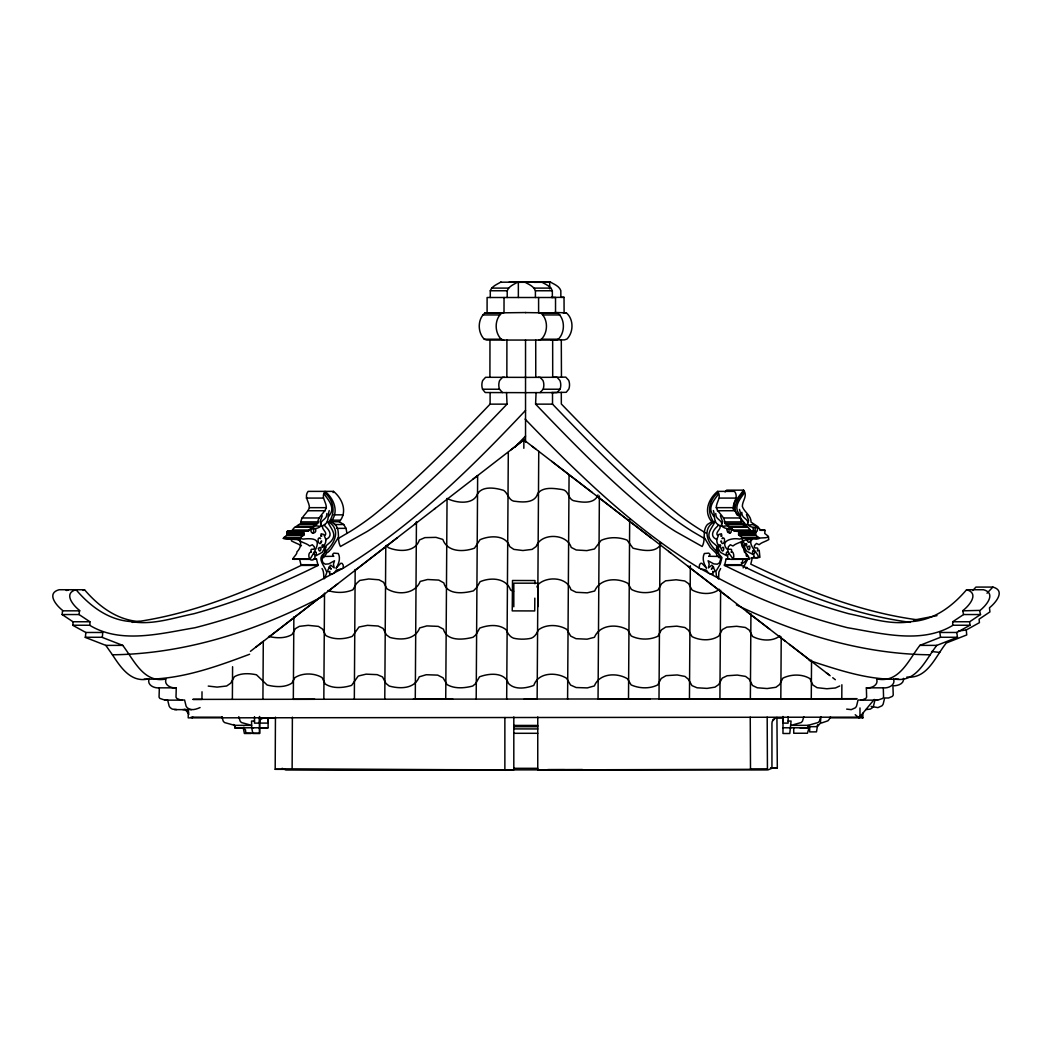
<?xml version="1.0" encoding="UTF-8"?>
<svg xmlns="http://www.w3.org/2000/svg" width="1052" height="1052" viewBox="0 0 1052 1052"><rect width="100%" height="100%" fill="white"/><g stroke="black" fill="none" stroke-linecap="round" stroke-linejoin="round"><path stroke-width="1.5" d="M259.397 716.925L259.397 723.092L254.518 723.132L254.505 716.662M267.865 718.463L267.865 723.092L258.634 723.092M783.004 716.478L782.977 733.494L789.776 733.494L791.078 721.054L788.132 721.054L788.106 723.132L783.227 723.092L783.227 716.925M298.939 539.65L286.368 539.084A106.581 75.363 -90 0 1 283.435 538.414L287.091 534.797L286.723 531.668L287.735 531.155L308.486 530.984L311.063 527.828L317.638 523.436C317.559 516.585 324.292 513.521 326.33 507.669C326.37 501.672 320.623 497.254 325.015 491.376C334.181 498.779 339.231 512.1 330.841 521.753L335.233 524.514C340.716 530.8 336.482 539.558 340.467 546.475L366.951 531.589A419.446 296.598 90 0 0 389.779 515.756C431.938 481.961 469.692 443.076 507.038 404.139L506.538 392.567M525.54 410.398C470.481 468.876 412.213 526.013 343.36 568.08L323.556 578.534C283.027 600.35 239.527 616.34 194.975 627.742C161.285 633.33 121.256 644.297 89.959 625.453L89.907 621.758L79.058 614.539L79.518 610.384C73.324 605.597 62.923 593.289 76.046 589.738C90.314 606.399 108.685 620.272 131.421 621.601C152.461 625.375 173.448 617.84 193.87 613.737C236.766 601.902 278.267 585.293 318.059 565.411L316.507 559.033L315.127 558.573C307.986 564.543 307.171 550.867 311.458 552.261C309.183 546.172 315.469 552.129 314.324 546.856L312.339 544.752L309.669 546.001C306.829 543.49 304.107 543.332 299.978 540.938L300.596 537.467L304.028 534.797L303.66 531.668L304.672 531.155M525.54 377.366L485.577 377.3L482.671 380.535A9.389 6.641 90 0 0 482.552 389.227L485.196 392.514L490.114 392.567L490.1 404.139C452.768 443.076 415.014 481.961 372.855 515.756A419.446 296.598 -90 0 1 350.014 531.589L338.087 538.598M518.36 297.506L518.347 282.344L517.571 282.199C513.744 284.474 508.839 286.236 507.222 290.76L507.209 297.506M803.833 716.688L802.452 721.172A43.421 30.705 -90 0 1 801.177 722.54L791.051 725.354L807.989 725.354L818.114 722.54A43.421 30.705 -90 0 0 819.39 721.172L820.77 716.688M513.337 769.84L275.19 769.288L275.44 717.148M275.19 769.288L292.127 769.288L292.377 717.148M202.01 691.795L201.958 699.383L192.805 699.396M232.374 699.356L232.584 666.705M262.921 699.33L263.289 641.404L255.82 647.177M293.863 616.827L293.324 699.304L314.745 699.278M323.832 699.278L324.516 593.144M354.327 699.251L355.168 569.461M384.782 699.225L385.782 545.751M413.37 699.225L415.277 699.225L416.434 521.634M415.277 699.225L445.732 699.199L447.047 498.569M476.188 699.172L477.647 475.557L472.9 479.252M506.683 699.146L508.3 452.399M523.83 448.297L523.896 438.894M538.755 451.374L537.138 699.12L524.172 699.133M567.593 699.093L569.066 474.715L551.787 461.407M599.377 496.005L598.049 699.067L650.097 698.962M628.504 699.015L629.688 519.241M660.025 542.49L658.999 698.962L856.854 698.712M689.454 698.909L690.336 565.752M719.91 698.883L720.62 590.264M750.365 698.857L750.931 613.632M780.821 698.791L781.228 636.947M811.276 698.765L811.539 660.248M841.784 698.738L841.876 684.747M534.824 598.141L534.718 610.936L512.232 610.883L512.508 580.494L534.981 580.546L534.955 583.742M560.861 297.361L560.821 290.602C559.204 286.091 554.286 284.356 550.459 282.107L500.634 282.199C496.82 284.474 491.902 286.236 490.285 290.76L490.285 297.506M504.039 297.506L504.013 312.589M820.902 716.964L820.376 723.184L817.983 725.959A11.401 11.401 0 0 1 815.773 726.643L809.382 726.695L807.436 733.244L793.734 733.244L793.734 727.76M489.916 377.3L489.969 340.059M506.854 377.3L506.906 340.059M807.989 725.354L807.844 727.839L790.683 727.76M287.735 531.155L291.549 530.984L294.126 527.828L300.714 523.436C300.635 516.585 307.368 513.521 309.393 507.669C309.446 501.672 303.686 497.254 308.091 491.376L333.484 491.376C342.65 498.779 347.699 512.1 339.309 521.753L343.702 524.514L346.042 528.354L346.963 533.43M733.283 509.76L734.612 502.054L743.606 490.153C748.025 496.031 742.278 500.463 742.357 506.472C744.395 512.311 751.141 515.335 751.075 522.173L757.677 526.539L760.267 529.682L765.08 530.34L764.725 533.469L768.17 536.112L768.802 539.584C764.673 541.99 761.95 542.174 759.123 544.699L756.441 543.463L754.468 545.58C753.337 550.853 759.61 544.87 757.348 550.972L759.215 550.249L759.912 557.376L750.931 558.06M817.693 724.657L816.47 731.863L809.685 731.903L809.672 726.169M750.72 539.229L750.681 539.755A7.009 4.958 90 0 1 750.273 541.122C747.919 545.488 746.013 536.888 747.841 540.504M139.877 621.601C117.153 620.272 98.77 606.399 84.515 589.738L59.109 589.738C45.986 593.289 56.387 605.597 62.581 610.384L62.121 614.539L72.969 621.758L73.022 625.453L85.83 632.476L102.754 632.476L102.32 637.446L122.742 645.376C133.906 659.959 143.651 683.603 165.992 679C163.744 685.062 171.16 688.468 176.263 687.837L176 697.068A4.103 2.906 90 0 0 176.92 698.475L180.642 700.04L184.587 700.014L186.072 706.05A7.614 5.391 -90 0 0 187.361 707.851C190.991 711.021 196.185 709.324 200.077 707.562M327.448 521.319C331.525 530.116 339.191 535.455 327.685 544.384A46.946 33.191 -90 0 0 326.712 545.212L325.462 546.527M830.475 716.899L829.121 719.463A43.421 30.705 -90 0 1 827.858 720.844L821.402 723.026M122.742 645.376L105.805 645.376L85.383 637.446L85.83 632.476M744.106 524.79L727.169 524.79L724.986 523.436C725.065 516.585 718.332 513.521 716.294 507.669C716.254 501.672 722.001 497.254 717.609 491.376L734.546 491.376C738.938 497.254 733.191 501.672 733.231 507.669C735.269 513.521 742.002 516.585 741.91 523.436L748.498 527.828L751.075 530.984L755.901 531.668L755.533 534.797L759.189 538.414A106.581 75.363 90 0 1 756.256 539.084C749.563 537.861 735.848 540.36 744.277 549.381C743.909 552.997 754.074 560.243 746.328 559.191M525.106 419.09C578.1 474.11 633.646 528.275 699.264 568.08L719.068 578.534C759.597 600.35 803.11 616.34 847.649 627.742C881.339 633.33 921.368 644.297 952.665 625.453L952.717 621.758L963.566 614.539L962.751 610.831L980.043 610.384C986.237 605.597 996.638 593.289 983.515 589.738L966.578 589.738C952.323 606.399 933.939 620.272 911.216 621.601C890.163 625.375 869.176 617.84 848.754 613.737C805.858 601.902 764.357 585.293 724.565 565.411L726.117 559.033L727.497 558.573C739.096 561.899 727.405 554.378 727.866 549.986C718.595 541.149 732.047 537.427 739.332 539.084A106.581 75.363 90 0 0 742.265 538.414L759.439 538.348M314.903 558.704L314.877 556.298L322.28 552.313L324.174 548.907L324.2 545.607L325.489 542.779A6.641 4.695 90 0 0 325.752 539.36L323.806 534.455L321.149 533.772L320.755 536.257L321.807 536.099L321.465 535.284M745.881 527.42L746.17 525.145L740.253 517.729L740.792 514.086L739.464 509.378M744.119 523.225L744.066 523.58A7.732 5.47 -90 0 1 743.698 525.001L743.475 525.566M713.401 510.562C715.176 515.585 713.138 520.924 717.964 524.79A7.732 5.47 -90 0 1 717.596 526.21C713.545 529.445 709.337 535.902 716.162 539.176A4.852 3.432 -90 0 1 716.596 539.742M910.44 622.376C851.121 614.513 794.97 591.408 741.502 565.411L743.054 559.033M132.184 622.376C191.503 614.513 247.654 591.408 301.122 565.411L299.57 559.033M176.263 687.837L159.339 687.837L159.062 697.068A4.103 2.906 -90 0 0 159.983 698.475L165.032 700.145L181.957 700.145M149.068 679C146.82 685.062 154.236 688.468 159.339 687.837M323.595 557.744L326.186 553.931L325.384 548.421L326.041 547.132L324.555 547.842C326.422 553.457 319.637 557.678 323.174 562.859L325.318 564.188L328.816 563.885L334.523 560.755L333.431 564.161L334.22 567.909L330.722 565.148L328.842 567.37L330.039 567.291L331.248 569.171C328.54 565.305 325.818 573.892 329.894 571.367L329.565 574.182L332.695 573.945M746.013 544.91L746.433 546.133L746.775 544.042A1.894 1.341 -90 0 0 746.184 543.503L744.698 544.2M719.857 546.133L720.265 547.369L720.607 545.278A1.894 1.341 -90 0 0 720.028 544.726L718.542 545.423M741.081 522.357L741.265 520.122M874.975 700.014L873.489 706.05A7.614 5.391 -90 0 1 872.2 707.851L870.346 709.101L865.914 709.574M326.028 539.742A4.852 3.432 90 0 1 326.462 539.176C333.287 535.902 329.079 529.445 325.042 526.21A7.732 5.47 -90 0 1 324.66 524.79C329.486 520.924 327.448 515.585 329.223 510.562M311.155 529.656C309.59 534.074 316.586 534.179 315.745 529.787A3.011 2.13 -90 0 0 315.363 528.788M333.089 492.573L333.484 491.376M747.564 559.572L743.12 567.87M343.36 568.08L343.176 565.029L342.097 563.359L340.756 563.267L336.101 568.093M661.011 543.24C657.237 553.773 641.207 550.314 632.988 548.184L627.071 540.11C618.957 536.967 609.121 536.77 601.126 540.386L594.511 548.973L586.832 550.617L576.233 549.986L571.236 547.448C566.897 533.285 540.938 532.601 536.139 546.527L532.141 549.381L522.91 550.525L513.81 549.381L509.747 546.619C505.92 534.561 489.443 535.468 480.028 539.729L474.505 548.158C463.59 552.129 447.376 552.326 442.826 539.426L435.988 537.362L424.916 537.625L419.406 540.005C415.211 552.563 398.419 551.892 388.346 547.619L386.413 545.278M476.924 587.2L480.054 581.743C490.627 577.153 506.196 577.811 510.628 590.106L513.613 591.25M746.894 524.817C750.628 519.741 742.028 518.505 741.976 513.876A11.914 8.416 90 0 1 741.831 512.298M720.791 526.053C724.539 520.99 715.939 519.714 715.899 515.085A11.914 8.416 90 0 1 715.754 513.494M320.991 525.829L320.821 525.79A3.103 2.196 90 0 1 319.571 526.276L315.784 525.816L311.287 528.472A7.719 5.457 -90 0 0 310.498 529.169C313.522 528.801 319.308 528.827 321.11 525.54M597.996 494.953C594.459 504.579 581.164 502.356 573.314 500.62C567.962 498.582 568.698 490.482 562.386 489.588C554.496 488.457 543.476 486.366 537.73 493.388C535.284 502.948 523.607 502.422 515.809 501.383C508.642 501.515 508.392 493.519 503.671 490.39C495.65 487.865 482.513 485.564 477.424 493.993C473.347 505.289 455.779 502.961 447.192 498.477M536.888 586.99L537.888 584.807M732.587 559.256C734.822 558.77 733.731 549.854 731.166 552.261C733.454 546.172 727.156 552.129 728.3 546.856L730.285 544.752L732.955 546.001C735.795 543.49 738.517 543.332 742.646 540.938L742.028 537.467L738.596 534.797L738.964 531.668L734.138 530.984L727.169 524.79M746.644 559.664L743.514 562.965L741.187 562.794M322.241 515.822L320.097 521.582L320.86 524.172M334.141 573.103L336.285 570.131L341.953 568.777M755.152 528.406L755.152 530.971A2.222 1.565 90 0 0 755.586 531.457L757.111 531.194L757.585 528.367M729.036 529.682L729.036 532.246A2.222 1.565 -90 0 0 729.47 532.733L730.982 532.483L731.469 529.656M540.123 377.3L543.016 380.535A9.389 6.641 -90 0 1 543.148 389.227L540.11 392.567M525.066 377.392L557.047 377.3L559.953 380.535A9.389 6.641 -90 0 1 560.072 389.227L557.047 392.567L525.882 392.659M476.924 587.305L473.439 590.856C463.8 593.394 447.179 595.34 443.812 582.887L438.802 580.099L427.585 579.507L420.195 581.427C415.067 594.341 397.327 595.432 386.847 588.712L383.585 582.269L379.009 579.797L368.779 578.968L359.758 580.441L356.391 583.584L352.933 589.791C345.227 593.118 335.93 593.144 327.974 590.501M525.895 312.549L484.867 313.036C477.384 319.308 477.555 332.458 484.288 339.217L486.76 340.059L555.864 340.059L558.349 339.217C565.082 332.458 565.24 319.308 557.757 313.036L525.461 312.589M503.816 312.589L501.804 313.036C494.322 319.308 494.479 332.458 501.212 339.217L503.698 340.059M783.424 718.121L775.245 718.161L772.247 721.396A13.321 13.321 0 0 0 771.944 724.315L771.944 768.262L768.118 769.84L285.881 769.893L282.146 768.315M319.913 538.374C322.425 539.637 317.533 535.218 318.085 541.004A7.009 4.958 90 0 0 318.506 542.372C320.873 546.724 322.754 538.111 320.926 541.741M745.894 568.645L746.841 567.33M537.888 584.754C546.159 576.167 566.857 576.522 570.947 589.725L576.167 592.302L587.24 592.841L594.682 591C599.969 578.258 617.116 577.364 627.952 583.387L631.345 589.396C639.3 593.644 649.834 593.578 658.052 590.001L661.498 583.821L665.587 580.822L676.16 579.77L684.747 580.98L688.613 583.636L692.071 590.001C699.974 594.222 712.046 595.274 719.344 589.304M744.408 492.823L744.053 493.362A21.053 14.886 -90 0 0 743.711 493.888C739.845 499.227 733.875 506.459 738.557 513.113A29.298 20.711 -90 0 0 740.003 515.23L740.135 515.401M718.398 494.045L718.029 494.585A21.053 14.886 -90 0 0 717.701 495.097C713.808 500.423 707.825 507.629 712.493 514.297A29.298 20.711 -90 0 0 713.927 516.427L714.058 516.598M979.688 610.831L980.503 614.539L969.655 621.758L969.97 625.243L956.794 632.476L957.452 637.275L940.514 637.275L919.882 645.376C908.744 659.657 899.381 683.327 877.302 679M957.452 637.275L936.819 645.376C925.707 659.367 916.805 682.801 895.055 679.092M906.863 677.054C927.64 679.04 935.412 656.343 946.327 642.982L966.735 634.935L966.275 629.964L979.425 622.652L979.096 619.181L989.932 611.909L989.459 607.754C995.6 602.941 1006.028 590.567 992.864 587.082L975.927 587.082L972.719 590.567M328.566 516.598L328.697 516.427A29.298 20.711 -90 0 0 330.131 514.297C334.799 507.629 328.816 500.423 324.923 495.097A21.053 14.886 -90 0 0 324.595 494.585L324.226 494.045M312.444 533.154L313.154 532.733A2.222 1.565 90 0 0 313.588 532.246L313.588 529.682M326.159 551.038C334.72 543.45 340.914 529.577 328.934 522.147C335.785 512.548 333.905 500.397 324.621 492.573M250.429 651.319L523.843 439.868L828.805 674.7M747.867 522.936L748.629 520.346L746.46 514.586M721.764 524.172L722.54 521.582L720.383 515.822M336.259 568.001C338.744 563.675 340.756 558.388 338.31 553.523L333.852 553.128L332.563 554.43L333.747 556.416M874.278 699.409L859.011 717.858L855.223 714.716M325.134 535.363C328.158 531.641 318.322 527.749 324.608 524.435M962.751 610.831L963.119 610.384C969.3 605.597 979.701 593.289 966.578 589.738M992.864 587.082L987.013 593.236M720.62 568.553L718.858 572.104L718.595 579.008L716.451 575.812L715.925 571.407L720.265 564.096L721.961 557.534L718.148 553.194L718.069 547.842L716.583 547.132L716.636 554.825L719.029 557.744M725.065 491.968L726.682 490.153L743.606 490.153M717.609 491.376C708.443 498.779 703.393 512.1 711.783 521.753L707.391 524.514C701.908 530.8 706.142 539.558 702.157 546.475L675.686 531.589A419.446 296.598 -90 0 1 652.845 515.756C610.686 481.961 572.932 443.076 535.586 404.139L536.086 392.567M752.404 539.334C744.54 544.607 767.868 560.926 753.705 557.297L752.325 557.77L750.786 564.148C804.346 589.856 860.575 612.632 919.882 620.141M538.926 340.059L541.412 339.217C548.145 332.458 548.302 319.308 540.82 313.036L538.808 312.589M435.278 508.353L434.344 509.076M525.54 436.093L514.888 447.061M324.305 553.339C316.021 558.573 325.384 566.463 326.791 572.551C321.794 586.674 325.528 572.761 322.004 568.553M338.455 537.322L331.314 548.71A40.607 28.72 -90 0 1 328.54 551.564M744.014 491.363C738.583 497.675 731.364 507.117 737.439 515.427M708.877 556.416L710.061 554.43L708.785 553.128L704.327 553.523C701.908 558.375 703.814 563.911 706.523 568.093M718.003 492.573C708.719 500.397 706.839 512.548 713.703 522.147C701.71 529.577 707.904 543.45 716.465 551.038M779.861 635.881C772.602 641.865 760.491 640.681 752.627 636.499L749.248 630.095L745.368 627.465L736.597 626.282L726.84 627.137L722.329 629.596L718.779 636.039C711.218 641.181 700.053 640.655 692.058 636.657L688.495 630.253L684.905 627.518L676.752 626.15L665.811 627.018L661.353 629.924L657.868 636.263C649.755 640.116 639.248 639.958 631.213 635.96L627.728 629.885C617.064 623.626 599.706 624.507 594.446 637.302L587.095 639.182L575.996 638.682L570.684 636.092L566.804 629.398C558.678 624.428 545.896 623.902 538.269 630.03C536.546 634.054 534.022 638.275 529.13 638.643A27.852 17.739 0 0 1 515.848 638.656C510.825 638.314 507.998 634.054 506.222 629.846C499.121 623.823 487.957 624.954 479.751 628.11L475.898 634.869L473.058 637.249C463.327 639.787 446.798 641.628 443.405 629.122L438.211 626.374L426.849 625.901L419.695 627.926C415.106 639.945 400.746 640.392 389.845 637.407L386.413 634.869L383.086 628.412L378.168 626.019L367.464 625.348L358.995 627.005L352.315 636.355C344.017 639.432 333.668 639.932 325.791 635.539L322.675 629.162L318.48 626.387L308.21 625.348L299.425 626.334L295.415 628.623L292.035 634.527C285.131 638.669 276.189 638.196 268.536 636.447M301.464 545.764C298.492 543.976 295.757 543.161 291.509 540.938L291.365 539.479M328.54 551.564L326.422 553.247M355.037 570.408L397.406 537.651M721.698 541.741C719.87 538.111 721.751 546.724 724.118 542.372A7.009 4.958 -90 0 0 724.539 541.004C725.091 535.218 720.199 539.637 722.711 538.374M192.082 717.858L192.91 717.162M414.514 524.422L416.434 522.923M269.365 636.71L324.516 594.038M337.889 583.676L328.671 590.816M523.804 439.933L510.93 449.848M66.21 590.461L68.012 590.238M83.147 590.461L84.515 589.738M323.109 596.182C258.292 630.345 186.138 653.936 112.432 654.791L105.805 645.376M839.693 685.983L835.459 687.969L826.872 688.758L817.088 687.692L812.907 685.049L809.882 678.593C802.071 673.832 790.986 674.135 782.885 678.146L779.598 684.51L775.929 687.285L767.105 688.547L757.269 687.771L752.535 685.509L749.142 679.119L745.552 676.397L737.215 675.068L727.09 675.765L722.251 678.132L718.661 684.589L714.992 687.14L707.049 688.389L697.042 687.784L691.966 685.628L688.337 679.25L684.957 676.436L677.199 674.95L666.021 675.647L661.221 678.461L657.75 684.891C649.715 689.007 639.248 688.573 631.108 684.905L627.557 678.842C617.182 672.452 599.443 673.07 594.367 685.93L587.332 687.903L576.115 687.535L570.552 685.049L566.594 678.303C556.521 671.965 538.243 672.096 533.811 685.417C526.105 688.324 514.744 690.165 508.458 683.445C504.579 671.794 488.746 673.293 479.515 676.831L475.622 683.616L472.769 686.009C464.484 688.205 454.648 689.047 447.008 684.563L443.05 677.817L437.698 675.121L426.231 674.726L419.222 676.831C414.62 689.047 400.023 689.047 389.187 686.022L385.939 683.392L382.507 676.936L377.208 674.648L366.096 674.161L358.206 676.042L351.618 685.378C343.268 687.982 332.853 688.902 325.226 684.01L322.057 677.554C314.219 672.885 302.568 672.675 294.849 677.685L291.838 683.182C284.697 687.811 275.098 686.969 267.155 685.036L256.464 674.792C249.206 673.241 240.947 672.925 234.359 676.725L230.73 683.156L226.667 685.996L217.12 687.101L208.243 686.075M333.405 556.271L325.252 556.429M249.613 654.252C215.857 666.902 180.497 679.723 144.058 679.211M768.644 536.993L768.407 537.059A106.581 75.363 90 0 1 765.475 537.743L758.124 538.111M937.003 615.644L913.57 620.141M747.748 524.593L747.906 524.553A3.103 2.196 90 0 0 749.169 525.027L752.956 524.553L757.453 527.17A7.719 5.457 -90 0 1 758.242 527.867C755.218 527.512 749.432 527.591 747.617 524.304M756.309 531.878L753.824 531.05L752.995 528.525A3.011 2.13 -90 0 1 753.377 527.512M721.646 525.829L721.803 525.79A3.103 2.196 -90 0 0 723.066 526.276L726.853 525.816L731.337 528.472A7.719 5.457 90 0 1 732.126 529.169C729.102 528.801 723.316 528.827 721.514 525.54M730.193 533.154L727.708 532.325L726.879 529.787A3.011 2.13 -90 0 1 727.261 528.788M502.501 377.3L499.608 380.535A9.389 6.641 90 0 0 499.49 389.227L502.514 392.567M275.335 718.174C270.916 718.569 258.476 715.071 259.542 723.684A9.218 9.218 0 0 0 259.502 724.657L259.502 733.297L245.826 733.06A26.668 26.668 0 0 0 245.603 731.008C245.984 728.563 243.012 729.444 243.893 727.182M721.159 535.284L720.817 536.099L721.869 536.257L721.475 533.772L718.818 534.455L716.872 539.36A6.641 4.695 -90 0 0 717.135 542.779L718.424 545.607L718.45 548.907L720.344 552.313L727.747 556.298L727.721 558.704M524.277 282.344L525.053 282.199C528.88 284.474 533.785 286.236 535.402 290.76L535.415 297.506M541.215 282.344L541.99 282.199C545.804 284.474 550.722 286.236 552.339 290.76L552.353 297.506M958.451 631.042L966.275 629.964M296.296 559.191C288.458 560.269 297.65 555.167 296.94 551.827C301.188 548.066 303.292 538.769 294.836 539.084M846.676 709.114L851.265 709.627L855.263 707.851A7.614 5.391 -90 0 0 856.552 706.05L858.037 700.014L861.982 700.04L865.704 698.475A4.103 2.906 -90 0 0 866.624 697.068L866.361 687.837C871.464 688.468 878.88 685.062 876.632 679L879.709 679M860.668 700.145L877.592 700.145L882.641 698.475A4.103 2.906 -90 0 0 883.562 697.068L883.286 687.837L866.361 687.837M167.11 700.08L165.032 700.145M147.569 679.092C130.566 682.511 120.467 667.034 112.432 654.791M551.603 392.554L566.213 392.317L568.856 389.03A9.389 6.641 90 0 0 568.698 380.324L565.792 377.116L552.339 377.287M424.824 769.84L427.822 769.735M433.292 769.84L436.291 769.735M444.759 769.735L292.127 769.288M167.649 700.014L169.135 706.05A7.614 5.391 -90 0 0 170.424 707.851L172.278 709.101L176.71 709.574M182.89 709.627L185.178 709.574M504.5 377.3L503.448 377.3M221.867 716.688L223.234 721.172A43.421 30.705 -90 0 0 224.51 722.54L234.635 725.354L234.78 727.839L242.71 727.76M254.505 721.054L251.546 721.054L251.717 727.839L259.634 727.76M260.173 727.839L268.102 727.76L268.089 718.095M770.748 767.947L777.31 767.881L776.928 717.372M539.176 377.3L538.124 377.3M582.532 769.538L547.632 769.669L564.569 769.669M517.084 282.344L550.459 282.107M534.008 282.344L549.683 282.252L549.696 288.892M551.301 297.414L564.03 297.335L564.096 312.418M554.614 312.47L566.318 312.839C573.827 319.098 573.682 332.248 566.975 339.033L564.49 339.875L551.222 339.954M541.215 282.252L509.102 282.199M767.184 717.148L767.434 769.288L606.333 769.735M883.286 687.837C888.401 688.468 895.804 685.062 893.556 679M445.732 699.199L452.833 699.186M537.756 769.84L626.269 769.84M491.639 288.103L508.576 288.103M534.048 288.103L550.985 288.103M490.285 290.76L507.222 290.76M535.402 290.76L552.339 290.76M560.953 297.335L564.03 297.335M484.867 313.036L501.804 313.036M540.82 313.036L557.757 313.036M563.228 312.839L566.318 312.839M482.658 314.942L499.595 314.942M543.029 314.942L559.966 314.942M484.288 339.217L501.212 339.217M541.412 339.217L558.349 339.217M482.552 389.227L499.49 389.227M543.134 389.227L560.072 389.227M490.114 392.567L525.54 392.659M490.1 404.139L507.038 404.139M535.586 404.139L552.524 404.139C589.856 443.076 627.61 481.961 669.782 515.756A419.446 296.598 90 0 0 692.611 531.589L704.551 538.598M306.224 498.083L323.148 498.083M719.476 498.083L736.4 498.083M309.393 507.669L326.33 507.669M716.294 507.669L733.231 507.669M308.341 510.746L325.278 510.746M717.346 510.746L734.283 510.746M333.905 514.849L343.136 514.849M301.924 517.965L318.861 517.965M723.763 517.965L740.7 517.965M330.473 520.188L339.717 520.188M301.411 521.884L318.348 521.884M331.617 521.753L339.309 521.753M724.289 521.884L741.213 521.884M300.714 523.436L317.638 523.436M724.986 523.436L741.91 523.436M334.47 524.514L343.702 524.514M298.518 524.79L315.455 524.79M296.44 526.881L313.378 526.881M729.246 526.881L746.184 526.881M295.204 527.065L312.128 527.065M730.496 527.065L747.433 527.065M336.811 528.354L346.042 528.354M759.465 529.827L764.081 529.827M292.758 530.024L309.696 530.024M732.928 530.024L749.866 530.024M760.464 530.34L765.08 530.34M291.549 530.984L308.486 530.984M734.138 530.984L751.075 530.984M737.965 531.155L754.889 531.155M286.723 531.668L303.66 531.668M738.964 531.668L755.901 531.668M286.723 532.707L303.66 532.707M738.964 532.707L755.901 532.707M287.262 533.851L304.199 533.851M738.438 533.851L755.362 533.851M287.091 534.797L304.028 534.797M738.596 534.797L755.533 534.797M286.631 535.415L303.568 535.415M739.056 535.415L755.993 535.415M283.659 537.467L300.596 537.467M742.028 537.467L758.965 537.467M283.185 538.348L300.359 538.414A106.581 75.363 90 0 0 303.292 539.084C325.699 536.428 315.824 548.855 310.038 559.256M292.943 558.98L309.88 558.98M313.43 559.033L316.507 559.033M726.117 559.033L729.194 559.033M732.757 558.98L749.682 558.98M293.113 559.256L310.209 559.362M732.416 559.362L749.524 559.256M301.385 564.7L318.322 564.7M724.302 564.7L741.239 564.7M301.267 565.397L318.204 565.397M724.42 565.397L741.358 565.397M62.949 610.831L79.873 610.831M62.121 614.539L79.058 614.539M963.566 614.539L980.503 614.539M72.969 621.758L89.907 621.758M952.717 621.758L969.655 621.758M72.654 625.243L89.591 625.243M953.033 625.243L969.97 625.243M956.794 632.476L939.87 632.476L940.514 637.275M85.186 637.275L102.11 637.275M919.882 645.376L936.819 645.376M930.192 654.791C862.798 654.239 796.745 633.869 736.361 604.874M898.566 679.211C867.9 680.21 838.076 669.795 809.251 660.472M193.16 699.396L856.696 698.712M174.422 709.627L191.359 709.627M234.635 725.354L251.573 725.354L241.447 722.54A43.421 30.705 -90 0 1 240.172 721.172L238.791 716.688M513.81 725.433L537.756 725.433M513.81 726.695L537.756 726.695M234.78 727.839L253.479 727.76M258.871 727.76L268.102 727.76M513.81 728.904L537.756 728.944M513.81 733.297L537.756 733.297M251.178 733.494L244.393 733.494L243.249 727.839M771.155 767.881L777.31 767.881M513.81 768.315L537.756 768.315M767.434 769.288L750.497 769.288L750.247 717.148M191.109 717.162L222.314 717.201M830.015 717.819L862.864 717.858L862.864 713.243M877.592 700.145L875.514 700.08M782.99 727.76L790.92 727.839M799.928 727.76L807.844 727.839M931.572 651.49L939.738 652.437M526.039 282.199L526.815 282.344M500.634 282.199L501.409 282.344M700.671 568.777L706.339 570.131L708.483 573.103M706.365 568.001L701.868 563.267L700.527 563.359L699.462 565.029L699.264 568.08M871.122 706.431L877.907 707.628L881.892 705.839A7.614 5.391 -90 0 0 883.18 704.038L884.653 697.989L888.585 697.989L892.306 696.398A4.103 2.906 90 0 0 893.227 694.991L892.924 685.759C897.382 686.022 904.365 683.932 903.458 678.356M709.942 573.945L713.059 574.182L712.73 571.367C716.807 573.892 714.084 565.305 711.376 569.171L712.585 567.291L713.782 567.37L711.902 565.148L708.404 567.909L709.193 564.161L708.101 560.755L713.808 563.885L717.306 564.188L719.45 562.859L720.725 559.006L718.319 553.339M717.372 556.429L709.219 556.271M235.293 725.959L233.478 724.512M705.892 533.048L701.802 530.616A419.446 296.598 90 0 1 678.921 514.915C636.657 481.369 598.798 442.695 561.334 403.981L561.295 392.409M716.202 553.247L710.271 547.434L704.169 537.322M610.883 506.88L597.352 496.465M532.325 446.416L535.823 449.112M569.066 474.715L592.263 492.546M668.625 551.366L670.808 553.05M811.526 661.406L789.539 644.442M779.295 636.565L785.515 641.339M826.241 672.728L830.133 675.726M832.724 677.725L835.327 679.723M612.356 508.024L651.149 537.914M860.273 715.86L862.864 717.858M746.552 611.357L769.919 629.346M718.016 524.435C724.302 527.749 714.466 531.641 717.49 535.363M687.627 565.989L729.693 598.391M745.316 552.957L748.196 556.942M186.809 709.784L188.847 712.243M184.955 709.245L189.018 714.163M324.082 545.423L322.596 544.726A1.894 1.341 -90 0 0 322.017 545.278L322.359 547.369L322.78 546.133M743.33 545.317L742.068 544.002A46.946 33.191 -90 0 0 741.108 543.174M717.162 546.527L715.912 545.212A46.946 33.191 -90 0 0 714.939 544.384C703.446 535.455 711.099 530.116 715.176 521.319M746.144 555.482L746.696 556.429M251.717 727.839L252.848 733.494L259.647 733.494L259.62 716.478M321.833 526.053C318.085 520.99 326.685 519.714 326.725 515.085A11.914 8.416 90 0 0 326.87 513.494M743.409 547.211L742.751 545.922L744.237 546.619L744.329 551.971M753.929 557.428L753.942 555.022L746.526 551.077L744.632 547.684L744.579 544.397L743.291 541.57A6.641 4.695 90 0 1 743.067 540.544M561.452 377.142L561.295 339.901M552.708 377.3L552.655 340.059M535.77 377.3L535.718 340.059M538.598 297.506L538.611 312.589M552.51 392.567L552.524 404.139M788.119 716.662L788.132 721.054M859.984 707.943L859.984 717.162L188.229 717.858L188.229 710.166M555.535 312.589L555.522 297.506L487.102 297.506L487.089 312.589M537.756 606.78L537.756 583.176L513.81 583.176L513.81 606.78M537.756 716.964L537.756 769.893M525.54 340.059L525.54 442.182M513.81 716.964L513.81 769.893M504.868 717.556L504.868 769.84M772.76 720.015A3.932 3.932 0 0 1 773.588 719.068M262.645 718.253A7.982 7.982 0 0 1 264.078 718.174M752.772 551.169A1.539 1.078 -90 0 1 754.297 551.024A1.539 1.078 -90 0 1 754.402 553.181M754.402 553.286A1.539 1.078 90 0 1 752.877 553.431A1.539 1.078 90 0 1 752.772 551.261M747.367 547.474C749.445 554.891 751.838 541.885 747.367 547.474M721.199 548.71C723.263 556.14 725.696 543.148 721.199 548.71M318.427 548.5C319.861 556.192 323.372 543.608 318.427 548.5M316.034 552.432A1.539 1.078 -90 0 0 314.482 552.313A1.604 1.131 -90 0 0 314.403 554.549A1.539 1.078 90 0 0 315.955 554.667A1.604 1.131 90 0 0 316.034 552.432M728.142 552.313A1.539 1.078 -90 0 0 726.59 552.432A1.604 1.131 -90 0 0 726.616 554.693A1.604 1.131 -90 0 0 728.208 554.575A1.604 1.131 -90 0 0 728.142 552.326"/></g></svg>
